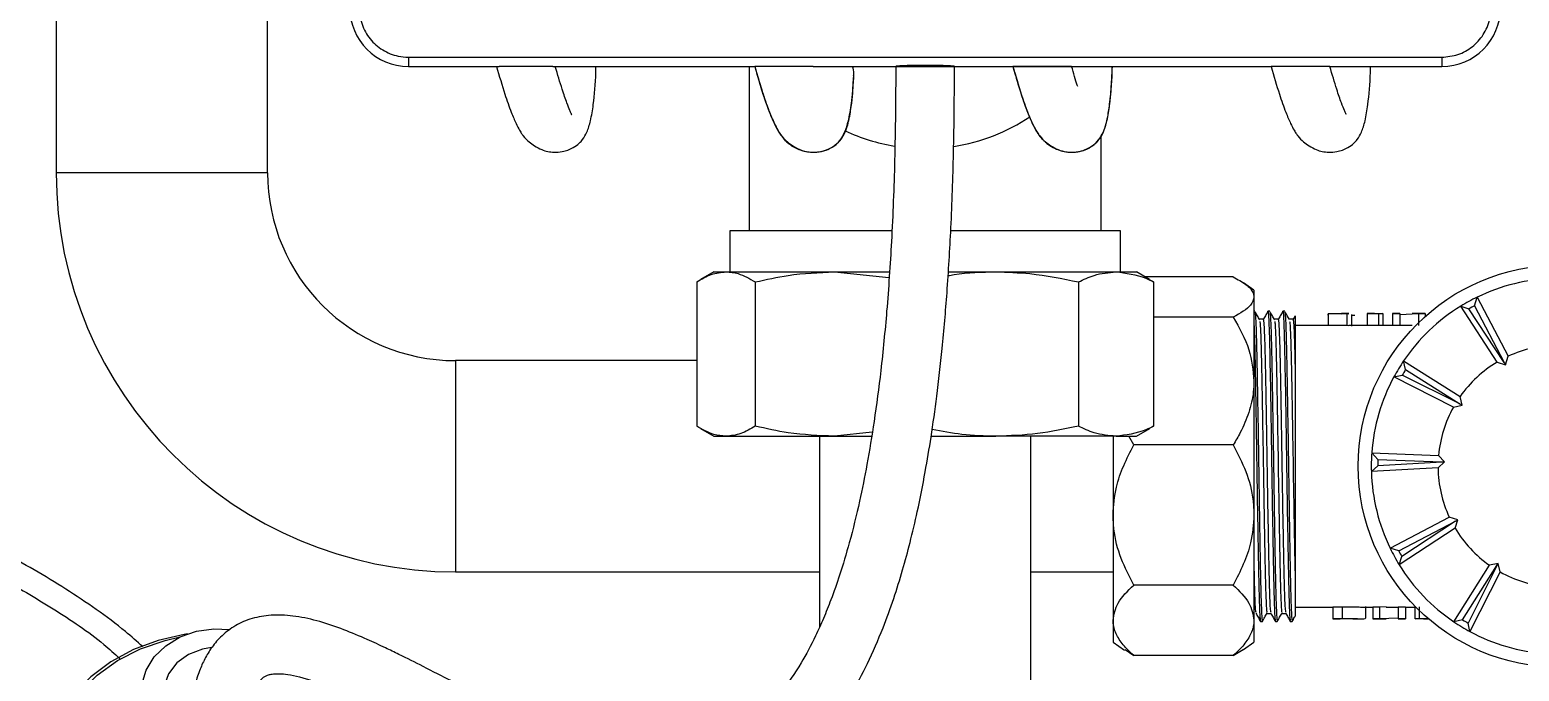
# Model space of a CAD drawing. Extents: x 75 to 2075, y 25 to 1460.
# Drawn here: x 507.6 to 688.8, y 780.8 to 858.9 of the extents above; entities that cross this region are included whole.
import ezdxf

# ---------------------------------------------------------------- set-up
doc = ezdxf.new("R2010")
doc.units = 0
doc.header["$LTSCALE"] = 5
doc.linetypes.add('SLD-KATı', pattern=[0])
doc.layers.get('0').update_dxf_attribs({"linetype": 'CONTINUOUS'})

msp = doc.modelspace()

# ---------------------------------------------------------------- linework, layer by layer
at = {"color": 7, "linetype": 'SLD-KATı'}
for p, q in [((510.853, 920.07), (510.853, 841.492)), ((536.567, 841.492), (536.567, 920.07)), ((553.71, 855.556), (679.424, 855.556)), ((553.71, 855.556), (553.71, 854.431)), ((679.424, 855.556), (679.424, 854.431)), ((553.71, 854.431), (564.722, 854.431)), ((571.269, 854.431), (564.722, 854.431)), ((571.269, 854.431), (595.849, 854.431)), ((595.139, 854.431), (595.139, 834.431)), ((602.961, 854.431), (595.849, 854.431)), ((602.961, 854.431), (612.996, 854.431)), ((612.996, 854.431), (620.139, 854.431)), ((614.424, 854.431), (614.424, 854.531)), ((618.71, 854.531), (618.71, 854.431)), ((620.139, 854.431), (627.243, 854.431)), ((634.382, 854.431), (627.243, 854.431)), ((627.243, 854.431), (634.386, 854.431)), ((627.243, 854.431), (634.386, 854.431)), ((634.386, 854.431), (658.653, 854.431)), ((665.791, 854.431), (658.653, 854.431)), ((665.795, 854.431), (679.424, 854.431)), ((637.996, 834.431), (637.996, 845.982)), ((592.818, 834.431), (592.818, 829.431)), ((612.514, 834.431), (592.818, 834.431)), ((640.316, 834.431), (619.688, 834.431)), ((640.316, 829.431), (640.316, 834.431)), ((588.771, 828.208), (588.771, 810.654)), ((590.853, 829.431), (589.255, 828.509)), ((590.853, 829.431), (592.335, 829.431)), ((592.335, 829.431), (605.518, 829.431)), ((595.9, 828.208), (595.9, 810.654)), ((605.518, 829.431), (612.163, 828.749)), ((605.518, 829.431), (612.205, 829.431)), ((619.377, 829.431), (625.172, 829.431)), ((625.172, 829.431), (639.786, 829.431)), ((635.21, 828.208), (635.21, 810.654)), ((639.786, 829.431), (642.281, 829.431)), ((643.879, 828.509), (642.281, 829.431)), ((654.045, 828.826), (643.329, 828.826)), ((644.363, 828.208), (643.855, 828.468)), ((644.363, 828.208), (644.363, 810.654)), ((656.567, 827.206), (655.288, 828.102)), ((656.567, 827.206), (656.567, 826.369)), ((656.567, 826.369), (656.567, 816.143)), ((683.394, 825.305), (683.727, 826.353)), ((683.727, 826.353), (687.505, 819.155)), ((656.681, 824.664), (656.567, 824.664)), ((658.496, 824.664), (658.269, 824.664)), ((660.31, 824.664), (660.083, 824.664)), ((686.168, 818.449), (681.719, 825.251)), ((681.719, 825.251), (682.719, 824.933)), ((687.012, 818.396), (682.719, 824.933)), ((683.394, 825.305), (687.024, 818.402)), ((654.045, 823.911), (644.363, 823.911)), ((657.702, 823.682), (657.248, 823.682)), ((657.702, 823.682), (657.248, 823.682)), ((659.516, 823.682), (659.063, 823.682)), ((659.516, 823.682), (659.063, 823.682)), ((661.33, 823.682), (660.877, 823.682)), ((661.33, 823.682), (660.877, 823.682)), ((661.54, 823.992), (661.3, 823.579)), ((665.587, 822.921), (661.567, 822.921)), ((665.617, 824.26), (665.523, 824.182)), ((665.587, 824.347), (665.587, 824.312)), ((665.587, 824.347), (667.153, 824.347)), ((667.864, 824.312), (665.587, 824.312)), ((665.587, 824.312), (665.587, 822.886)), ((667.864, 822.886), (665.587, 822.886)), ((667.348, 824.334), (667.039, 824.336)), ((667.153, 824.347), (667.205, 824.344)), ((668.094, 824.349), (667.205, 824.349)), ((667.864, 824.312), (667.864, 822.886)), ((668.094, 824.291), (667.864, 824.312)), ((668.094, 822.867), (667.864, 822.886)), ((670.331, 822.921), (668.094, 822.921)), ((668.452, 824.259), (668.452, 822.837)), ((668.856, 824.12), (668.452, 824.12)), ((671.228, 824.349), (670.331, 824.349)), ((670.331, 824.349), (670.331, 824.312)), ((671.718, 824.312), (670.331, 824.312)), ((670.331, 824.312), (670.331, 822.886)), ((671.718, 822.886), (670.331, 822.886)), ((671.228, 824.347), (672.254, 824.347)), ((672.254, 824.347), (671.718, 824.312)), ((671.718, 824.312), (671.718, 822.886)), ((672.254, 822.919), (671.718, 822.886)), ((672.254, 824.347), (672.254, 822.919)), ((673.408, 822.921), (672.254, 822.921)), ((674.305, 824.349), (673.408, 824.349)), ((673.408, 824.349), (673.408, 824.312)), ((674.305, 824.312), (673.408, 824.312)), ((673.408, 824.312), (673.408, 822.886)), ((674.305, 822.886), (673.408, 822.886)), ((674.305, 824.349), (674.305, 824.312)), ((676.574, 824.312), (674.305, 824.196)), ((674.305, 824.312), (674.305, 822.886)), ((675.825, 822.921), (674.305, 822.921)), ((677.382, 824.349), (675.825, 824.349)), ((677.382, 824.312), (676.574, 824.312)), ((676.574, 824.312), (676.574, 822.886)), ((677.382, 824.349), (677.382, 824.312)), ((677.382, 824.312), (677.382, 823.995)), ((687.179, 818.128), (687.505, 819.155)), ((588.771, 818.635), (559.424, 818.635)), ((674.777, 818.605), (681.648, 814.26)), ((675.012, 817.53), (674.777, 818.605)), ((675.012, 817.53), (681.607, 813.368)), ((686.168, 818.449), (687.179, 818.128)), ((687.021, 818.393), (687.012, 818.396)), ((687.024, 818.402), (687.021, 818.393)), ((687.021, 818.393), (687.179, 818.128)), ((656.567, 816.143), (656.567, 799.845)), ((673.589, 816.647), (674.614, 816.871)), ((680.843, 812.981), (673.589, 816.647)), ((681.6, 813.356), (674.614, 816.871)), ((681.879, 813.208), (681.648, 814.26)), ((680.843, 812.981), (681.879, 813.208)), ((681.609, 813.358), (681.6, 813.356)), ((681.607, 813.368), (681.609, 813.358)), ((681.609, 813.358), (681.879, 813.208)), ((589.249, 810.357), (590.853, 809.431)), ((642.281, 809.431), (643.886, 810.357)), ((643.855, 810.41), (644.363, 810.654)), ((590.853, 809.431), (592.335, 809.431)), ((592.335, 809.431), (605.518, 809.431)), ((603.71, 809.431), (603.71, 786.183)), ((610.131, 809.904), (605.518, 809.431)), ((605.518, 809.431), (609.989, 809.431)), ((617.298, 809.431), (625.172, 809.431)), ((639.786, 809.431), (625.172, 809.431)), ((629.424, 762.993), (629.424, 809.431)), ((639.424, 809.431), (639.424, 799.845)), ((639.786, 809.431), (642.281, 809.431)), ((641.946, 808.374), (641.342, 809.431)), ((654.045, 808.374), (641.946, 808.374)), ((670.9, 807.42), (679.023, 807.093)), ((671.641, 806.607), (670.9, 807.42)), ((671.641, 806.607), (679.434, 806.3)), ((679.749, 806.296), (679.023, 807.093)), ((670.85, 805.13), (671.625, 805.837)), ((678.965, 805.582), (670.85, 805.13)), ((679.433, 806.286), (671.625, 805.837)), ((678.965, 805.582), (679.749, 806.296)), ((679.44, 806.292), (679.433, 806.286)), ((679.434, 806.3), (679.44, 806.292)), ((679.44, 806.292), (679.749, 806.296)), ((639.424, 799.845), (639.424, 787.023)), ((656.567, 799.845), (656.567, 787.023)), ((673.135, 795.795), (680.333, 799.573)), ((674.183, 795.461), (681.085, 799.092)), ((681.36, 799.246), (680.333, 799.573)), ((681.038, 798.236), (681.36, 799.246)), ((681.085, 799.092), (681.095, 799.089)), ((681.095, 799.089), (681.092, 799.08)), ((681.095, 799.089), (681.36, 799.246)), ((681.038, 798.236), (674.236, 793.787)), ((681.092, 799.08), (674.555, 794.787)), ((674.183, 795.461), (673.135, 795.795)), ((674.236, 793.787), (674.555, 794.787)), ((680.883, 786.845), (685.227, 793.716)), ((681.957, 787.08), (686.12, 793.675)), ((686.131, 793.668), (682.616, 786.681)), ((686.28, 793.946), (685.227, 793.716)), ((686.12, 793.675), (686.129, 793.677)), ((686.129, 793.677), (686.28, 793.946)), ((686.129, 793.677), (686.131, 793.668)), ((686.507, 792.911), (686.28, 793.946)), ((559.424, 792.921), (603.71, 792.921)), ((629.424, 792.921), (639.424, 792.921)), ((686.507, 792.911), (682.841, 785.657)), ((654.045, 791.316), (641.946, 791.316)), ((661.567, 788.635), (666.161, 788.635)), ((666.161, 788.676), (667.291, 788.676)), ((666.161, 788.676), (666.161, 787.251)), ((667.291, 788.676), (667.291, 787.251)), ((669.798, 788.635), (671.032, 788.635)), ((670.135, 788.69), (670.135, 787.266)), ((671.032, 788.676), (671.841, 788.676)), ((671.032, 788.676), (671.032, 787.251)), ((671.841, 788.676), (672.662, 788.708)), ((671.841, 788.676), (671.841, 787.251)), ((672.662, 788.635), (674.109, 788.635)), ((674.109, 788.676), (675.007, 788.676)), ((674.109, 788.676), (674.109, 787.251)), ((675.007, 788.676), (675.007, 787.251)), ((675.007, 788.635), (676.161, 788.635)), ((676.161, 787.21), (676.161, 788.639)), ((676.696, 787.251), (676.696, 788.676)), ((639.424, 787.023), (639.424, 784.349)), ((656.567, 787.023), (656.567, 784.349)), ((657.361, 786.891), (657.588, 786.891)), ((658.155, 787.873), (658.605, 787.873)), ((659.176, 786.891), (659.403, 786.891)), ((659.97, 787.873), (660.42, 787.873)), ((660.99, 786.891), (661.217, 786.891)), ((666.161, 787.251), (667.291, 787.251)), ((666.161, 787.251), (666.161, 787.206)), ((666.161, 787.206), (667.058, 787.206)), ((667.401, 787.209), (667.058, 787.209)), ((667.058, 787.209), (667.058, 787.206)), ((668.608, 787.206), (669.798, 787.206)), ((671.032, 787.251), (671.841, 787.251)), ((671.032, 787.251), (671.032, 787.206)), ((671.032, 787.206), (672.662, 787.206)), ((671.841, 787.251), (674.109, 787.345)), ((674.109, 787.251), (674.109, 787.206)), ((674.109, 787.251), (675.007, 787.251)), ((674.109, 787.206), (675.007, 787.206)), ((675.007, 787.251), (675.007, 787.206)), ((676.161, 787.21), (676.696, 787.251)), ((677.186, 787.21), (676.161, 787.21)), ((676.696, 787.251), (677.734, 787.251)), ((677.186, 787.21), (677.186, 787.206)), ((677.186, 787.206), (677.786, 787.206)), ((681.957, 787.08), (680.883, 786.845)), ((682.841, 785.657), (682.616, 786.681)), ((639.424, 784.349), (640.811, 783.378)), ((640.881, 783.477), (641.946, 782.729)), ((654.045, 782.729), (655.271, 783.478)), ((655.288, 783.454), (656.567, 784.349)), ((654.045, 782.729), (641.946, 782.729))]:
    msp.add_line(p, q, dxfattribs=at)
at = {"color": 8, "linetype": 'SLD-KATı'}
for p, q in [((536.567, 841.492), (510.853, 841.492)), ((559.424, 818.635), (559.424, 792.921))]:
    msp.add_line(p, q, dxfattribs=at)
at = {"color": 7, "linetype": 'SLD-KATı', "flags": 128}
for points in [[(526.844, 785.38), (526.416, 785.315), (523.252, 784.587), (520.259, 783.462), (517.505, 781.969), (515.056, 780.14), (512.969, 778.02), (511.292, 775.658), (510.066, 773.11), (509.318, 770.434), (509.067, 767.694)], [(509.781, 768.084), (510.036, 770.799), (510.795, 773.446), (512.039, 775.961), (513.737, 778.283), (515.848, 780.353), (518.32, 782.121), (521.092, 783.544), (524.095, 784.586), (525.952, 785.012)], [(521.74, 775.638), (521.263, 777.399), (521.283, 779.205), (521.8, 780.958), (522.786, 782.564), (524.187, 783.937), (525.929, 785.001), (527.916, 785.701), (530.043, 785.998), (531.965, 785.909)], [(529.749, 783.701), (528.643, 783.513), (526.941, 782.862), (525.527, 781.836), (524.515, 780.517), (523.988, 779.013), (523.988, 777.446), (524.515, 775.942), (525.527, 774.623), (526.941, 773.596), (528.643, 772.945), (530.496, 772.722)]]:
    msp.add_lwpolyline(points, dxfattribs=at)
at = {"color": 7, "linetype": 'SLD-KATı'}
msp.add_circle((693.71, 805.778), 24.464, dxfattribs=at)
for centre, radius, start, end in [((553.71, 861.574), 7.143, 180, 270), ((679.424, 861.574), 7.143, 270, 0), ((616.567, 867.288), 22.857, 278.74815, 303.9005), ((616.567, 867.288), 22.857, 244.81466, 260.607), ((559.424, 841.492), 48.571, 180, 270), ((559.424, 841.492), 22.857, 180, 270), ((693.71, 805.778), 22.869, 91.62212, 115.88215), ((693.71, 805.778), 22.869, 115.88215, 121.62212), ((693.71, 805.778), 22.869, 121.62212, 145.88215), ((693.71, 805.778), 22.085, 117.84804, 119.84644), ((693.71, 805.778), 14.746, 90.75904, 114.88227), ((693.71, 805.778), 22.869, 145.88215, 151.62212), ((693.71, 805.778), 22.085, 147.84804, 149.84644), ((693.71, 805.778), 14.746, 120.75904, 144.88227), ((693.71, 805.778), 22.869, 151.62212, 175.88215), ((693.71, 805.778), 14.746, 150.75904, 174.88227), ((693.71, 805.778), 22.869, 175.88215, 181.62212), ((693.71, 805.778), 22.085, 177.84804, 179.84644), ((693.71, 805.778), 22.869, 181.62212, 205.88215), ((693.71, 805.778), 14.746, 180.75904, 204.88227), ((693.71, 805.778), 14.746, 210.75904, 234.88227), ((693.71, 805.778), 22.869, 205.88215, 211.62212), ((693.71, 805.778), 22.085, 207.84804, 209.84644), ((693.71, 805.778), 22.869, 211.62212, 235.88215), ((693.71, 805.778), 14.746, 240.75904, 264.88227), ((693.71, 805.778), 22.869, 235.88215, 241.62212), ((693.71, 805.778), 22.085, 237.84804, 239.84644), ((693.71, 805.778), 22.869, 241.62212, 265.88215)]:
    msp.add_arc(centre, radius, start, end, dxfattribs=at)
msp.add_ellipse((616.567, 854.431), major_axis=(3.571, 0), ratio=0.0349208, start_param=0, end_param=3.1415927, dxfattribs=at)
for points, knots in [([(547.728, 861.574), (547.791, 860.893), (547.919, 859.532), (548.963, 857.717), (550.503, 856.356), (552.188, 855.653), (553.286, 855.583), (553.71, 855.556)], [0, 0, 0, 0, 0.2176199, 0.4352991, 0.6519382, 0.8657331, 1, 1, 1, 1]), ([(679.424, 855.556), (680.089, 855.621), (681.418, 855.75), (683.194, 856.758), (684.548, 858.246), (685.3, 859.944), (685.375, 861.094), (685.407, 861.574)], [0, 0, 0, 0, 0.2099582, 0.4198903, 0.6314258, 0.8460387, 1, 1, 1, 1]), ([(612.996, 854.431), (612.97, 850.614), (612.923, 843.5), (612.528, 833.564), (611.955, 825.031), (611.238, 817.725), (610.423, 811.494), (609.549, 806.199), (608.556, 801.258), (607.454, 796.753), (606.264, 792.757), (605.192, 789.701), (604.204, 787.234), (603.02, 784.614), (601.353, 781.485), (599.303, 778.501), (597.268, 776.242), (595.631, 774.798), (594.024, 773.642), (592.132, 772.576), (589.699, 771.65), (586.979, 771.119), (584.296, 770.999), (581.702, 771.171), (579.165, 771.571), (576.221, 772.27), (572.684, 773.39), (569.159, 774.781), (565.619, 776.357), (562.33, 777.937), (558.963, 779.631), (555.787, 781.249), (553.018, 782.649), (550.743, 783.753), (548.538, 784.777), (545.891, 785.889), (542.983, 786.898), (540.046, 787.573), (537.329, 787.745), (534.895, 787.39), (532.82, 786.557), (531.162, 785.367), (529.909, 783.975), (528.992, 782.524), (528.297, 780.979), (527.855, 779.695), (527.692, 778.887), (527.646, 778.657)], [0, 0, 0, 0, 0.057237, 0.1066725, 0.1493688, 0.1862517, 0.2181218, 0.2456642, 0.2694608, 0.2973994, 0.3200222, 0.3381271, 0.352293, 0.3663137, 0.390004, 0.4197214, 0.4407734, 0.4581489, 0.472147, 0.4916263, 0.5169883, 0.5453256, 0.5701588, 0.5913063, 0.6144794, 0.6365761, 0.6655724, 0.6980442, 0.7229541, 0.7473793, 0.7721494, 0.7963089, 0.8153247, 0.8253977, 0.8388492, 0.8550994, 0.8707499, 0.8856203, 0.8996549, 0.9127935, 0.9262492, 0.9403497, 0.954027, 0.9668473, 0.9792519, 0.9941192, 1, 1, 1, 1]), ([(534.412, 776.171), (534.426, 776.285), (534.506, 776.928), (534.754, 777.828), (535.235, 779.13), (535.764, 779.952), (536.557, 780.371), (537.245, 780.509), (538.006, 780.544), (539.109, 780.439), (541.109, 780.007), (543.927, 779), (546.927, 777.662), (549.621, 776.364), (552.069, 775.143), (554.687, 773.795), (557.622, 772.306), (561.002, 770.635), (564.853, 768.856), (568.7, 767.261), (572.3, 766.002), (575.183, 765.166), (578.028, 764.517), (581.03, 764.05), (584.532, 763.82), (588.054, 764.041), (591.159, 764.679), (593.466, 765.426), (595.535, 766.315), (597.684, 767.489), (600.041, 769.139), (602.69, 771.516), (605.237, 774.492), (607.594, 778.027), (609.635, 781.819), (611.343, 785.736), (612.737, 789.584), (613.82, 793.067), (614.773, 796.596), (615.704, 800.56), (616.554, 804.839), (617.338, 809.53), (618.037, 814.54), (618.696, 820.403), (619.281, 827.236), (619.751, 835.17), (620.078, 844.357), (620.117, 850.918), (620.139, 854.431)], [0, 0, 0, 0, 0.0037371, 0.0212505, 0.0345396, 0.0607052, 0.0713627, 0.0758155, 0.0805888, 0.0862047, 0.093437, 0.1105705, 0.1305353, 0.1464853, 0.1626561, 0.1797928, 0.1977395, 0.2235121, 0.2514515, 0.281313, 0.3088584, 0.3306917, 0.3507743, 0.3724598, 0.3983621, 0.4300379, 0.451707, 0.4690934, 0.4836777, 0.5011063, 0.52198, 0.5440877, 0.5730591, 0.597428, 0.622427, 0.6493628, 0.6703056, 0.6899844, 0.7082322, 0.728311, 0.7536841, 0.7755022, 0.8008302, 0.8301388, 0.8639898, 0.9030467, 0.9480845, 1, 1, 1, 1]), ([(564.424, 854.431), (564.758, 853.273), (565.342, 851.244), (566.141, 848.989), (566.741, 847.578), (567.161, 846.761), (567.424, 846.334), (567.553, 846.143), (567.621, 846.05), (567.865, 845.74), (568.342, 845.256), (569.113, 844.692), (570.129, 844.181), (571.141, 843.945), (572.55, 844.04), (573.672, 844.441), (574.514, 845.081), (575.031, 845.687), (575.491, 846.527), (575.906, 847.878), (576.288, 850.245), (576.477, 852.459), (576.515, 854.195), (576.52, 854.431)], [0, 0, 0, 0, 0.1083291, 0.1897451, 0.2499343, 0.2917422, 0.3161877, 0.3220103, 0.323784, 0.3267781, 0.3546384, 0.37977, 0.4130008, 0.4691086, 0.4994297, 0.5420621, 0.5721006, 0.5986513, 0.6520317, 0.7274668, 0.8184868, 0.9753869, 1, 1, 1, 1]), ([(573.554, 848.57), (573.555, 848.569), (573.592, 848.557), (573.493, 848.705), (573.331, 849.096), (572.951, 850.037), (572.365, 851.746), (571.855, 853.461), (571.567, 854.431)], [0, 0, 0, 0, 0.0035214, 0.0981648, 0.2372282, 0.4266592, 0.676058, 1, 1, 1, 1]), ([(595.834, 854.431), (596.167, 853.273), (596.751, 851.245), (597.551, 848.989), (598.151, 847.578), (598.571, 846.761), (598.833, 846.334), (598.962, 846.143), (599.031, 846.05), (599.274, 845.74), (599.751, 845.256), (600.523, 844.692), (601.538, 844.181), (602.55, 843.945), (603.959, 844.04), (605.082, 844.441), (605.923, 845.081), (606.441, 845.687), (606.901, 846.526), (607.314, 847.883), (607.688, 850.082), (607.806, 852.075), (607.877, 853.279)], [0, 0, 0, 0, 0.1131461, 0.198181, 0.2610472, 0.3047135, 0.3302458, 0.3363273, 0.3381794, 0.3413071, 0.370406, 0.3966545, 0.4313631, 0.4899652, 0.5216342, 0.5661621, 0.5975361, 0.6252678, 0.6810209, 0.7598099, 0.8548772, 1, 1, 1, 1]), ([(595.834, 854.431), (596.189, 853.2), (596.818, 851.02), (597.717, 848.566), (598.453, 846.98), (599.063, 845.99), (599.567, 845.393), (600.087, 844.911), (601.145, 844.278), (602.552, 843.942), (603.941, 844.024), (605.58, 844.641), (606.833, 846.134), (607.242, 847.625), (607.579, 849.404), (607.746, 851.053), (607.841, 852.316), (607.877, 853.075), (607.891, 853.371)], [0, 0, 0, 0, 0.11948205, 0.21172282, 0.28350972, 0.33837238, 0.37763922, 0.40290341, 0.43222381, 0.47379856, 0.52109459, 0.56489033, 0.65669285, 0.75409068, 0.8401859, 0.91048348, 0.96518446, 1, 1, 1, 1]), ([(595.834, 854.431), (596.136, 853.378), (596.672, 851.511), (597.413, 849.363), (598.046, 847.803), (598.486, 846.908), (598.805, 846.381), (598.914, 846.212), (599.004, 846.088), (599.168, 845.879), (599.542, 845.461), (600.315, 844.814), (601.294, 844.279), (602.301, 844.012), (603.087, 843.97), (603.801, 844.055), (604.71, 844.278), (605.567, 844.766), (606.161, 845.352), (606.487, 845.813), (606.915, 846.68), (607.33, 848.133), (607.698, 850.332), (607.817, 852.279), (607.881, 853.319)], [0, 0, 0, 0, 0.10240294, 0.18169245, 0.24247653, 0.3042077, 0.32271243, 0.33314147, 0.33546002, 0.33895302, 0.35482877, 0.38432882, 0.4293686, 0.472154, 0.50252531, 0.52089615, 0.53654445, 0.58981634, 0.60920611, 0.64459348, 0.70022244, 0.77800709, 0.88143473, 1, 1, 1, 1]), ([(607.857, 853.323), (607.873, 853.409), (607.945, 853.781), (607.817, 854.148), (607.718, 854.431)], [0, 0, 0, 0, 0.2301783, 1, 1, 1, 1]), ([(627.243, 854.431), (627.577, 853.273), (628.161, 851.245), (628.96, 848.989), (629.56, 847.578), (629.98, 846.761), (630.243, 846.334), (630.372, 846.143), (630.44, 846.05), (630.684, 845.739), (631.16, 845.256), (631.932, 844.692), (632.948, 844.181), (633.96, 843.945), (635.368, 844.04), (636.491, 844.441), (637.333, 845.081), (637.85, 845.687), (638.31, 846.527), (638.725, 847.878), (639.107, 850.245), (639.296, 852.459), (639.333, 854.195), (639.338, 854.431)], [0, 0, 0, 0, 0.1083292, 0.1897444, 0.2499345, 0.2917419, 0.3161879, 0.32201, 0.3237838, 0.3267779, 0.3546384, 0.3797699, 0.4130006, 0.4691083, 0.4994296, 0.5420621, 0.5721005, 0.5986512, 0.6520315, 0.7274667, 0.8184868, 0.9753869, 1, 1, 1, 1]), ([(627.243, 854.431), (627.593, 853.219), (628.204, 851.098), (629.039, 848.774), (629.71, 847.236), (630.173, 846.419), (630.514, 845.928), (631.118, 845.205), (632.331, 844.363), (633.674, 843.999), (634.659, 843.971), (635.559, 844.122), (636.325, 844.391), (637.213, 844.946), (637.875, 845.706), (638.445, 846.81), (638.794, 848.213), (639.116, 850.462), (639.274, 852.534), (639.323, 853.923), (639.341, 854.431)], [0, 0, 0, 0, 0.1138822, 0.199158, 0.2622076, 0.3212976, 0.3363491, 0.3524565, 0.4044874, 0.4551641, 0.4874199, 0.5066843, 0.5319804, 0.5660874, 0.6070023, 0.6525716, 0.7506299, 0.8480113, 0.9444701, 1, 1, 1, 1]), ([(627.243, 854.431), (627.519, 853.465), (628.015, 851.73), (628.7, 849.687), (629.247, 848.271), (629.671, 847.33), (630.001, 846.714), (630.265, 846.265), (630.876, 845.448), (631.86, 844.672), (632.935, 844.192), (633.855, 844.004), (634.51, 843.98), (635.279, 844.056), (636.236, 844.319), (637.376, 845.039), (638.118, 846.084), (638.455, 846.966), (638.773, 848.183), (639.043, 849.954), (639.242, 852.056), (639.304, 853.712), (639.331, 854.431)], [0, 0, 0, 0, 0.0905859, 0.1628119, 0.2201718, 0.2649006, 0.2981696, 0.3220665, 0.3486107, 0.3854718, 0.4237297, 0.4552752, 0.4783455, 0.4926645, 0.5230016, 0.5701844, 0.6233258, 0.6764609, 0.7412602, 0.8222861, 0.9228024, 1, 1, 1, 1]), ([(635.124, 852.002), (635.109, 852.048), (634.88, 852.729), (634.624, 853.61), (634.386, 854.431)], [0, 0, 0, 0, 0.0684775, 1, 1, 1, 1]), ([(658.653, 854.431), (658.986, 853.273), (659.57, 851.244), (660.37, 848.989), (660.969, 847.578), (661.39, 846.761), (661.652, 846.334), (661.781, 846.143), (661.85, 846.05), (662.093, 845.74), (662.57, 845.256), (663.341, 844.692), (664.357, 844.181), (665.369, 843.945), (666.778, 844.04), (667.901, 844.441), (668.742, 845.081), (669.26, 845.687), (669.72, 846.527), (670.135, 847.878), (670.516, 850.245), (670.705, 852.459), (670.743, 854.195), (670.748, 854.431)], [0, 0, 0, 0, 0.10832917, 0.18974501, 0.2499343, 0.29174266, 0.31618774, 0.3220103, 0.32378355, 0.32677811, 0.35463835, 0.37976986, 0.41300064, 0.46910823, 0.49942985, 0.54206163, 0.57210005, 0.59865131, 0.65203124, 0.72746686, 0.81848683, 0.97538654, 1, 1, 1, 1]), ([(667.782, 848.57), (667.784, 848.569), (667.821, 848.557), (667.721, 848.705), (667.559, 849.096), (667.18, 850.037), (666.593, 851.746), (666.083, 853.461), (665.795, 854.431)], [0, 0, 0, 0, 0.0035229, 0.0981663, 0.2372296, 0.4266591, 0.6760604, 1, 1, 1, 1]), ([(588.771, 828.208), (589.356, 828.556), (590.533, 829.257), (591.732, 829.373), (592.335, 829.431)], [0, 0, 0, 0, 0.4971669, 1, 1, 1, 1]), ([(592.335, 829.431), (592.828, 829.392), (594.027, 829.298), (595.205, 828.612), (595.9, 828.208)], [0, 0, 0, 0, 0.41040205, 1, 1, 1, 1]), ([(595.9, 828.208), (597.232, 828.507), (600.404, 829.22), (603.641, 829.353), (605.518, 829.431)], [0, 0, 0, 0, 0.4200464, 1, 1, 1, 1]), ([(619.349, 828.973), (619.597, 829.02), (621.515, 829.383), (623.47, 829.409), (625.172, 829.431)], [0, 0, 0, 0, 0.1292553, 1, 1, 1, 1]), ([(625.172, 829.431), (626.558, 829.392), (629.935, 829.298), (633.253, 828.612), (635.21, 828.208)], [0, 0, 0, 0, 0.4104023, 1, 1, 1, 1]), ([(635.21, 828.208), (635.844, 828.507), (637.353, 829.22), (638.893, 829.353), (639.786, 829.431)], [0, 0, 0, 0, 0.4200472, 1, 1, 1, 1]), ([(639.786, 829.431), (641.006, 829.287), (642.546, 829.106), (644.051, 828.362), (644.363, 828.208)], [0, 0, 0, 0, 0.792284, 1, 1, 1, 1]), ([(654.045, 828.826), (654.594, 828.52), (655.71, 827.899), (656.475, 827.053), (656.545, 826.535), (656.567, 826.369)], [0, 0, 0, 0, 0.39674568, 0.80675118, 1, 1, 1, 1]), ([(656.567, 826.369), (656.487, 826.04), (656.276, 825.177), (654.897, 824.395), (654.045, 823.911)], [0, 0, 0, 0, 0.38141892, 1, 1, 1, 1]), ([(657.278, 823.579), (657.184, 823.742), (656.995, 824.068), (656.806, 824.393), (656.711, 824.556)], [0, 0, 0, 0, 0.4999992, 1, 1, 1, 1]), ([(658.239, 824.556), (658.145, 824.393), (657.955, 824.068), (657.766, 823.742), (657.672, 823.579)], [0, 0, 0, 0, 0.5000001, 1, 1, 1, 1]), ([(658.238, 824.422), (658.249, 824.523), (658.286, 824.898), (658.351, 824.082), (658.439, 821.816), (658.518, 818.128), (658.603, 813.436), (658.69, 808.098), (658.769, 802.562), (658.856, 797.304), (658.94, 792.74), (659.02, 789.302), (659.103, 787.202), (659.153, 787.06), (659.176, 786.996)], [0, 0, 0, 0, 0.0329844, 0.1218275, 0.2120075, 0.3001932, 0.3898086, 0.4796666, 0.5677328, 0.6578106, 0.747031, 0.8355187, 0.9257387, 1, 1, 1, 1]), ([(659.093, 823.579), (658.998, 823.742), (658.809, 824.068), (658.62, 824.393), (658.526, 824.556)], [0, 0, 0, 0, 0.4999992, 1, 1, 1, 1]), ([(660.053, 824.556), (659.959, 824.393), (659.77, 824.068), (659.581, 823.742), (659.486, 823.579)], [0, 0, 0, 0, 0.5000001, 1, 1, 1, 1]), ([(660.053, 824.422), (660.063, 824.523), (660.1, 824.898), (660.165, 824.082), (660.253, 821.816), (660.332, 818.128), (660.418, 813.436), (660.504, 808.098), (660.583, 802.562), (660.67, 797.304), (660.754, 792.74), (660.834, 789.302), (660.918, 787.202), (660.968, 787.06), (660.99, 786.996)], [0, 0, 0, 0, 0.0329844, 0.1218275, 0.2120075, 0.3001932, 0.3898086, 0.4796666, 0.5677328, 0.6578106, 0.747031, 0.8355187, 0.9257387, 1, 1, 1, 1]), ([(660.907, 823.579), (660.812, 823.742), (660.623, 824.068), (660.434, 824.393), (660.34, 824.556)], [0, 0, 0, 0, 0.4999992, 1, 1, 1, 1]), ([(654.045, 823.911), (654.783, 822.617), (656.182, 820.162), (656.444, 817.433), (656.567, 816.143)], [0, 0, 0, 0, 0.5275071, 1, 1, 1, 1]), ([(656.567, 823.079), (656.586, 822.625), (656.634, 821.49), (656.704, 818.095), (656.789, 813.445), (656.875, 808.095), (656.954, 802.562), (657.042, 797.304), (657.125, 792.74), (657.206, 789.302), (657.289, 787.202), (657.339, 787.06), (657.361, 786.996)], [0, 0, 0, 0, 0.0696567, 0.1737731, 0.2795775, 0.3856684, 0.4896438, 0.595994, 0.7013322, 0.8058052, 0.9123234, 1, 1, 1, 1]), ([(656.712, 824.374), (656.729, 824.263), (656.774, 823.974), (656.851, 821.763), (656.931, 818.143), (657.016, 813.432), (657.102, 808.099), (657.181, 802.562), (657.268, 797.304), (657.352, 792.74), (657.433, 789.302), (657.516, 787.202), (657.566, 787.06), (657.588, 786.996)], [0, 0, 0, 0, 0.0597922, 0.1563427, 0.2507579, 0.3467039, 0.4429096, 0.5371969, 0.6336379, 0.729161, 0.8238995, 0.9204928, 1, 1, 1, 1]), ([(657.279, 823.407), (657.296, 823.302), (657.341, 823.028), (657.418, 820.931), (657.498, 817.5), (657.583, 813.034), (657.669, 807.978), (657.748, 802.729), (657.835, 797.745), (657.919, 793.418), (658, 790.159), (658.083, 788.168), (658.133, 788.033), (658.155, 787.972)], [0, 0, 0, 0, 0.0597732, 0.1563224, 0.2507359, 0.3466805, 0.4428849, 0.5371707, 0.6336102, 0.729132, 0.8238692, 0.9204611, 1, 1, 1, 1]), ([(657.702, 823.682), (657.729, 823.537), (657.784, 823.246), (657.872, 820.952), (657.951, 817.494), (658.036, 813.036), (658.123, 807.978), (658.202, 802.729), (658.289, 797.745), (658.373, 793.417), (658.453, 790.164), (658.534, 788.213), (658.581, 788.076), (658.601, 788.017)], [0, 0, 0, 0, 0.0926399, 0.1866741, 0.2786283, 0.3720737, 0.465772, 0.5576018, 0.6515291, 0.7445627, 0.8368321, 0.9309078, 1, 1, 1, 1]), ([(658.526, 824.374), (658.543, 824.263), (658.588, 823.974), (658.666, 821.763), (658.745, 818.143), (658.83, 813.432), (658.916, 808.099), (658.995, 802.562), (659.083, 797.304), (659.166, 792.74), (659.247, 789.302), (659.33, 787.202), (659.38, 787.06), (659.403, 786.996)], [0, 0, 0, 0, 0.0597922, 0.1563427, 0.2507579, 0.3467039, 0.4429096, 0.5371969, 0.6336379, 0.729161, 0.8238995, 0.9204928, 1, 1, 1, 1]), ([(659.093, 823.407), (659.11, 823.302), (659.155, 823.028), (659.233, 820.931), (659.312, 817.5), (659.397, 813.034), (659.483, 807.978), (659.562, 802.729), (659.65, 797.745), (659.733, 793.418), (659.814, 790.159), (659.897, 788.168), (659.947, 788.033), (659.97, 787.972)], [0, 0, 0, 0, 0.0597732, 0.1563224, 0.2507359, 0.3466805, 0.4428849, 0.5371707, 0.6336102, 0.729132, 0.8238692, 0.9204611, 1, 1, 1, 1]), ([(659.516, 823.682), (659.543, 823.537), (659.598, 823.246), (659.686, 820.952), (659.765, 817.494), (659.851, 813.036), (659.937, 807.978), (660.016, 802.729), (660.103, 797.745), (660.187, 793.417), (660.267, 790.164), (660.348, 788.213), (660.396, 788.076), (660.416, 788.017)], [0, 0, 0, 0, 0.0926399, 0.1866741, 0.2786283, 0.3720737, 0.465772, 0.5576018, 0.6515291, 0.7445627, 0.8368321, 0.9309078, 1, 1, 1, 1]), ([(660.341, 824.374), (660.358, 824.263), (660.403, 823.974), (660.48, 821.763), (660.559, 818.143), (660.644, 813.432), (660.731, 808.099), (660.81, 802.562), (660.897, 797.304), (660.981, 792.74), (661.061, 789.302), (661.145, 787.202), (661.194, 787.06), (661.217, 786.996)], [0, 0, 0, 0, 0.05979225, 0.1563427, 0.2507579, 0.34670386, 0.44290956, 0.5371969, 0.63363786, 0.72916097, 0.82389953, 0.92049283, 1, 1, 1, 1]), ([(660.908, 823.407), (660.925, 823.302), (660.97, 823.028), (661.047, 820.931), (661.126, 817.5), (661.211, 813.034), (661.298, 807.978), (661.377, 802.727), (661.464, 797.75), (661.527, 794.476), (661.561, 792.974), (661.567, 792.675)], [0, 0, 0, 0, 0.0793898, 0.2076249, 0.3330234, 0.4604555, 0.5882326, 0.7134616, 0.841551, 0.9684216, 1, 1, 1, 1]), ([(661.33, 823.682), (661.358, 823.534), (661.413, 823.236), (661.495, 821.113), (661.545, 818.952), (661.567, 817.979)], [0, 0, 0, 0, 0.3514615, 0.7082127, 1, 1, 1, 1]), ([(661.567, 823.976), (661.567, 824.034), (661.567, 824.179), (661.567, 823.81), (661.567, 822.953), (661.567, 821.575), (661.567, 819.912), (661.567, 818.572), (661.567, 817.979)], [0, 0, 0, 0, 0.1199247, 0.3026321, 0.4908827, 0.6697197, 0.8537436, 1, 1, 1, 1]), ([(667.039, 824.336), (666.934, 824.336), (666.723, 824.335), (666.422, 824.331), (666.171, 824.324), (666.046, 824.316), (665.991, 824.312)], [0, 0, 0, 0, 0.26471543, 0.53112955, 0.79632291, 1, 1, 1, 1]), ([(521.38, 783.823), (520.688, 784.441), (518.91, 786.028), (514.56, 789.245), (508.234, 793.264), (500.299, 797.455), (492.336, 801.113), (485.841, 803.763), (480.955, 805.616), (477.34, 806.929), (473.203, 808.368), (468.498, 809.921), (463.142, 811.594), (457.177, 813.355), (450.194, 815.287), (442.076, 817.388), (436.311, 818.74), (433.211, 819.467)], [0, 0, 0, 0, 0.02847362, 0.0731796, 0.16250959, 0.25197125, 0.34176993, 0.42765208, 0.46690989, 0.50345496, 0.5473361, 0.60400656, 0.6596934, 0.72574041, 0.80343026, 0.89426703, 1, 1, 1, 1]), ([(661.567, 817.979), (661.567, 817.754), (661.567, 816.627), (661.567, 814.515), (661.567, 811.544), (661.567, 808.602), (661.567, 805.58), (661.567, 802.56), (661.567, 799.642), (661.567, 796.126), (661.567, 794.025), (661.567, 792.675)], [0, 0, 0, 0, 0.0323225, 0.1622466, 0.2696917, 0.377137, 0.4845823, 0.5920276, 0.6994728, 0.8069181, 1, 1, 1, 1]), ([(432.569, 816.683), (436.146, 815.841), (442.867, 814.259), (452.454, 811.725), (460.929, 809.293), (468.406, 806.961), (474.983, 804.745), (480.75, 802.655), (485.788, 800.699), (490.556, 798.724), (495.083, 796.714), (499.613, 794.541), (504.733, 791.891), (510.494, 788.482), (515.512, 785.183), (517.946, 782.958), (518.58, 782.379)], [0, 0, 0, 0, 0.1251981, 0.2352699, 0.3319335, 0.4167224, 0.4910009, 0.5559772, 0.612717, 0.6621554, 0.7181075, 0.7671421, 0.8177626, 0.8954799, 0.972784, 1, 1, 1, 1]), ([(656.567, 816.143), (656.552, 815.697), (656.506, 814.406), (656, 812.277), (655.095, 810.138), (654.34, 808.87), (654.045, 808.374)], [0, 0, 0, 0, 0.1638314, 0.4746304, 0.7943881, 1, 1, 1, 1]), ([(592.335, 809.431), (591.843, 809.47), (590.644, 809.564), (589.466, 810.25), (588.771, 810.654)], [0, 0, 0, 0, 0.41040315, 1, 1, 1, 1]), ([(595.9, 810.654), (595.315, 810.306), (594.138, 809.605), (592.939, 809.489), (592.335, 809.431)], [0, 0, 0, 0, 0.4971678, 1, 1, 1, 1]), ([(605.518, 809.431), (603.641, 809.508), (600.404, 809.642), (597.232, 810.355), (595.9, 810.654)], [0, 0, 0, 0, 0.5799536, 1, 1, 1, 1]), ([(625.172, 809.431), (623.786, 809.46), (621.178, 809.514), (618.616, 810.025), (617.417, 810.264)], [0, 0, 0, 0, 0.531867, 1, 1, 1, 1]), ([(635.21, 810.654), (633.562, 810.306), (630.248, 809.605), (626.871, 809.489), (625.172, 809.431)], [0, 0, 0, 0, 0.49716752, 1, 1, 1, 1]), ([(639.786, 809.431), (638.893, 809.508), (637.353, 809.642), (635.844, 810.355), (635.21, 810.654)], [0, 0, 0, 0, 0.5799528, 1, 1, 1, 1]), ([(644.363, 810.654), (644.051, 810.5), (642.546, 809.756), (641.006, 809.574), (639.786, 809.431)], [0, 0, 0, 0, 0.207716, 1, 1, 1, 1]), ([(639.424, 799.845), (639.505, 800.987), (639.716, 803.982), (641.094, 806.696), (641.946, 808.374)], [0, 0, 0, 0, 0.3814193, 1, 1, 1, 1]), ([(654.045, 808.374), (654.594, 807.313), (655.71, 805.156), (656.475, 802.221), (656.545, 800.422), (656.567, 799.845)], [0, 0, 0, 0, 0.3967462, 0.8067521, 1, 1, 1, 1]), ([(641.946, 791.316), (641.397, 792.377), (640.281, 794.535), (639.517, 797.469), (639.447, 799.269), (639.424, 799.845)], [0, 0, 0, 0, 0.3967466, 0.806752, 1, 1, 1, 1]), ([(656.567, 799.845), (656.487, 798.703), (656.276, 795.708), (654.897, 792.994), (654.045, 791.316)], [0, 0, 0, 0, 0.38141981, 1, 1, 1, 1]), ([(656.567, 793.226), (656.591, 792.209), (656.642, 790.024), (656.72, 788.225), (656.767, 788.079), (656.787, 788.017)], [0, 0, 0, 0, 0.3343657, 0.7181424, 1, 1, 1, 1]), ([(661.567, 792.675), (661.567, 792.133), (661.567, 790.917), (661.567, 789.418), (661.567, 788.264), (661.567, 787.588), (661.567, 787.549), (661.567, 787.531)], [0, 0, 0, 0, 0.1721692, 0.3862166, 0.6064729, 0.8205205, 1, 1, 1, 1]), ([(639.424, 787.023), (639.548, 787.736), (639.809, 789.244), (641.208, 790.601), (641.946, 791.316)], [0, 0, 0, 0, 0.47249356, 1, 1, 1, 1]), ([(654.045, 791.316), (654.783, 790.601), (656.182, 789.244), (656.444, 787.736), (656.567, 787.023)], [0, 0, 0, 0, 0.52750644, 1, 1, 1, 1]), ([(667.291, 788.676), (667.659, 788.676), (668.209, 788.675), (668.919, 788.661), (669.366, 788.646), (669.656, 788.635), (669.766, 788.636), (669.798, 788.637)], [0, 0, 0, 0, 0.3717355, 0.5574329, 0.7429555, 0.9266873, 1, 1, 1, 1]), ([(641.946, 782.729), (641.651, 783.003), (640.909, 783.693), (639.999, 784.874), (639.486, 786.05), (639.44, 786.776), (639.424, 787.023)], [0, 0, 0, 0, 0.2056146, 0.5170123, 0.8361675, 1, 1, 1, 1]), ([(656.567, 787.023), (656.552, 786.776), (656.506, 786.063), (656, 784.886), (655.095, 783.704), (654.34, 783.003), (654.045, 782.729)], [0, 0, 0, 0, 0.1638313, 0.4746294, 0.794387, 1, 1, 1, 1]), ([(656.788, 787.879), (656.882, 787.716), (657.071, 787.388), (657.26, 787.061), (657.355, 786.897)], [0, 0, 0, 0, 0.4999979, 1, 1, 1, 1]), ([(657.595, 786.897), (657.69, 787.061), (657.879, 787.388), (658.068, 787.716), (658.163, 787.879)], [0, 0, 0, 0, 0.5000068, 1, 1, 1, 1]), ([(658.602, 787.879), (658.696, 787.716), (658.885, 787.388), (659.075, 787.061), (659.169, 786.897)], [0, 0, 0, 0, 0.4999979, 1, 1, 1, 1]), ([(659.41, 786.897), (659.504, 787.061), (659.693, 787.388), (659.882, 787.716), (659.977, 787.879)], [0, 0, 0, 0, 0.5000021, 1, 1, 1, 1]), ([(660.416, 787.879), (660.511, 787.716), (660.7, 787.388), (660.889, 787.061), (660.983, 786.897)], [0, 0, 0, 0, 0.4999932, 1, 1, 1, 1]), ([(661.224, 786.897), (661.319, 787.061), (661.439, 787.269), (661.559, 787.477), (661.584, 787.521)], [0, 0, 0, 0, 0.7874843, 1, 1, 1, 1]), ([(667.291, 787.251), (667.659, 787.25), (668.213, 787.249), (668.923, 787.234), (669.375, 787.217), (669.717, 787.206), (670.064, 787.205), (670.106, 787.242), (670.135, 787.266)], [0, 0, 0, 0, 0.2409799, 0.3623102, 0.4858976, 0.6109287, 0.7409068, 1, 1, 1, 1]), ([(668.766, 787.207), (668.669, 787.206), (668.478, 787.206), (668.009, 787.208), (667.644, 787.209), (667.401, 787.209)], [0, 0, 0, 0, 0.2539735, 0.5041439, 1, 1, 1, 1])]:
    msp.add_open_spline(points, degree=3, knots=knots, dxfattribs=at)

doc.saveas('drawing.dxf')
